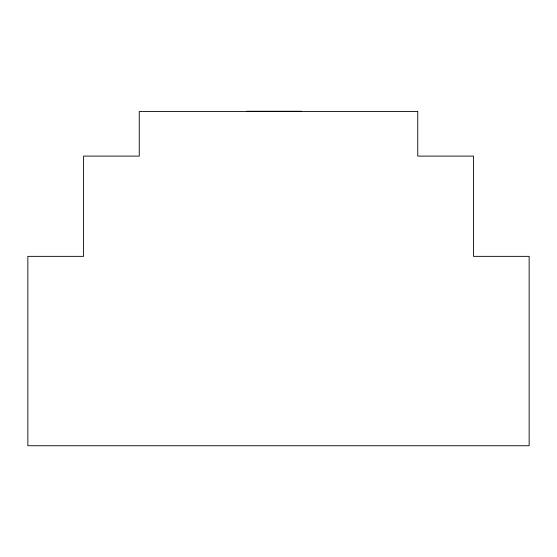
<?xml version="1.0" encoding="UTF-8"?>
<svg xmlns="http://www.w3.org/2000/svg" width="557" height="557" viewBox="0 0 557 557"><rect width="100%" height="100%" fill="white"/><g stroke="black" fill="none" stroke-linecap="round" stroke-linejoin="round"><path stroke-width="0.84" d="M246.438 111.261L301.602 111.261M417.75 111.539L139.25 111.539L139.25 156.099L83.55 156.099L83.55 256.359L27.85 256.359L27.85 445.739L529.15 445.739L529.15 256.359L473.45 256.359L473.45 156.099L417.75 156.099L417.75 111.539"/></g></svg>
